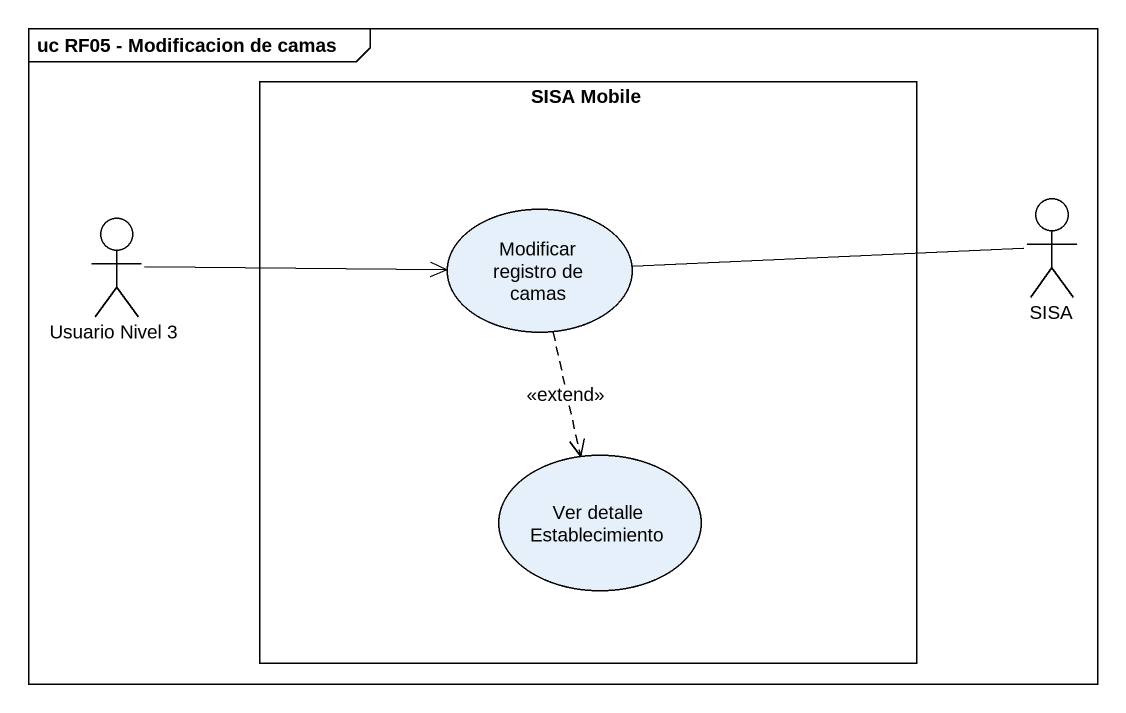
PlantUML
@startuml
mainframe uc RF05 - Modificacion de camas
rectangle "SISA Mobile" as SISA_Mobile {
  usecase "Modificar registro de camas" as Modificar_registro_de_camas
  usecase "Ver detalle Establecimiento" as Ver_detalle_Establecimiento
}
actor "Usuario Nivel 3" as Usuario_Nivel_3
actor SISA
Usuario_Nivel_3 -right-> Modificar_registro_de_camas
Modificar_registro_de_camas ..> Ver_detalle_Establecimiento : <<extend>>
SISA -left- Modificar_registro_de_camas
@enduml
